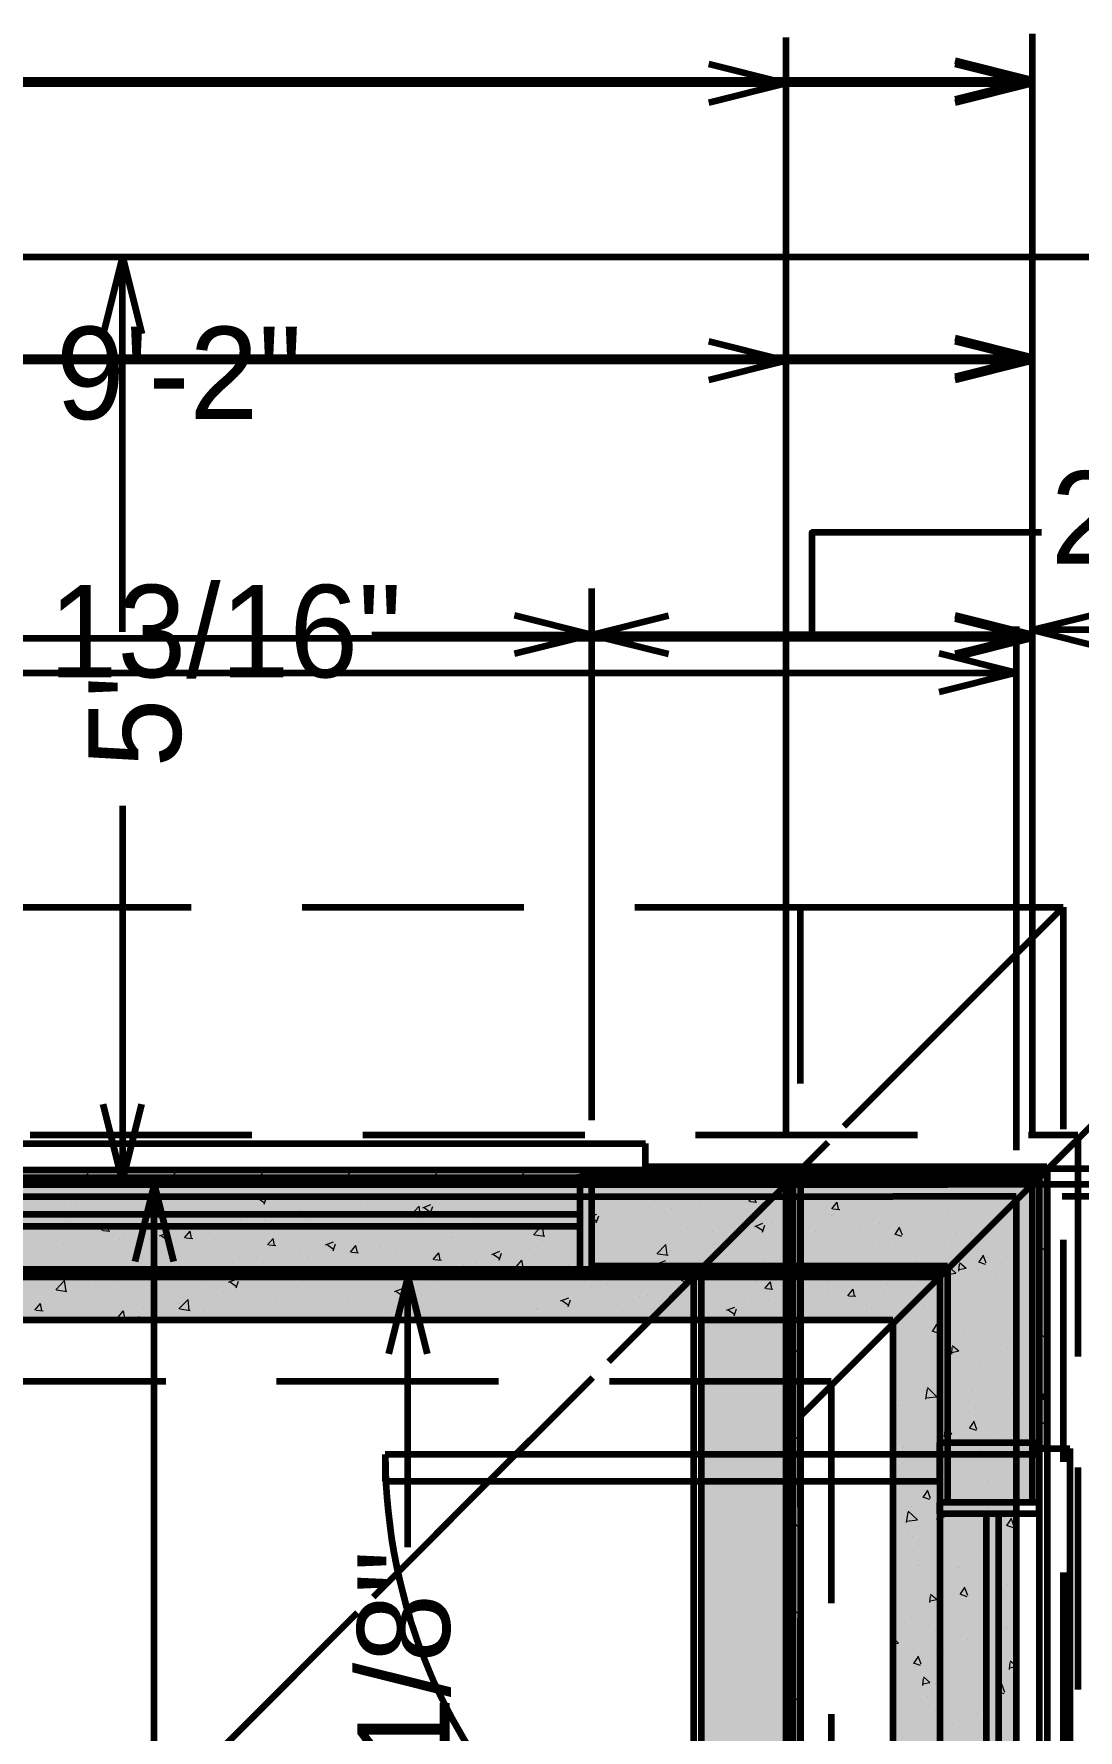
# Model space of a CAD drawing. Header units: inches. Extents: x -355 to 955, y -237 to 947.
# Drawn here: x 590.2 to 658, y 359.6 to 469.7 of the extents above; entities that cross this region are included whole.
import ezdxf

# ---------------------------------------------------------------- set-up
doc = ezdxf.new("R2010")
doc.units = ezdxf.units.IN
doc.header["$LTSCALE"] = 96
doc.header["$MEASUREMENT"] = 0
doc.linetypes.add('Dash', pattern=[0.225, 0.15, -0.075])
for name, color, linetype, lineweight, true_color in [('Casings_ Exterior-1', 7, 'Continuous', 158, 0x000000), ('Casings_ Exterior-2', 7, 'Continuous', 158, 0x000000), ('Dimensions-0', 7, 'Continuous', 158, 0x000080), ('Dimensions-1', 7, 'Continuous', 158, 0x000080), ('Dimensions-2', 7, 'Continuous', 158, 0x000080), ('Dimensions-3', 7, 'Continuous', 158, 0x000080), ('Doors-1', 7, 'Continuous', 158, 0x4b4b4b), ('Footings-0', 7, 'Dash', 211, 0x000000), ('Roof Planes-2', 7, 'Dash', 211, 0x6fa455), ('Roof Planes-3', 7, 'Dash', 211, 0x6fa455), ('Slabs-1', 7, 'Continuous', 211, 0x000000), ('Terrain Perimeter-1', 7, 'Continuous', 211, 0x004000), ('Walls_  Foundation-0', 7, 'Continuous', 211, 0x000000), ('Walls_  Normal-1', 7, 'Continuous', 211, 0x000000), ('Walls_  Normal-2', 7, 'Continuous', 211, 0x000000), ('Walls_  Normal-3', 7, 'Continuous', 211, 0x000000), ('Windows-1', 7, 'Continuous', 158, 0x4b4b4b), ('Windows-2', 7, 'Continuous', 158, 0x4b4b4b)]:
    doc.layers.add(name, color=color, linetype=linetype, lineweight=lineweight, true_color=true_color)

msp = doc.modelspace()

# ---------------------------------------------------------------- linework, layer by layer
at = {"layer": 'Casings_ Exterior-1', "transparency": 33554687}
for p in [(551.07, 397.66), (629.89, 395.66)]:
    msp.add_line(p, (629.89, 397.66), dxfattribs=at)
at = {"layer": 'Casings_ Exterior-2', "transparency": 33554687}
for p, q in [((655.44, 377.86), (657.44, 377.86)), ((657.44, 377.86), (657.44, 338.86))]:
    msp.add_line(p, q, dxfattribs=at)
at = {"layer": 'Dimensions-0', "transparency": 33554687}
for p, q in [((653.95, 431.22), (653.95, 397.22)), ((653.95, 428.22), (648.95, 429.47)), ((653.95, 428.22), (648.95, 426.97))]:
    msp.add_line(p, q, dxfattribs=at)
at = {"layer": 'Dimensions-0', "color": 176, "linetype": 'Continuous', "lineweight": 158, "true_color": 0x000080, "transparency": 33554687}
for p, q in [((361.94, 428.22), (653.95, 428.22)), ((690.95, 394.22), (656.95, 394.22))]:
    msp.add_line(p, q, dxfattribs=at)
at = {"layer": 'Dimensions-1', "transparency": 33554687}
for p, q in [((655, 469.69), (655, 398.22)), ((655, 466.69), (650, 467.94)), ((655, 466.69), (650, 465.44)), ((595.94, 455.22), (594.69, 450.22)), ((595.94, 455.22), (597.19, 450.22)), ((655, 451.69), (655, 398.22)), ((655, 448.69), (650, 449.94)), ((655, 448.69), (650, 447.44)), ((655, 434), (655, 398.22)), ((655, 433.69), (655, 398.22)), ((626.39, 430.69), (621.39, 431.94)), ((626.39, 430.69), (631.39, 431.94)), ((655, 430.69), (650, 431.94)), ((655, 431), (660, 432.25)), ((626.39, 430.69), (621.39, 429.44)), ((626.39, 430.69), (631.39, 429.44)), ((655, 430.69), (650, 429.44)), ((655, 431), (660, 429.75)), ((595.94, 395.22), (594.69, 400.22)), ((595.94, 395.22), (597.19, 400.22))]:
    msp.add_line(p, q, dxfattribs=at)
at = {"layer": 'Dimensions-1', "color": 176, "linetype": 'Continuous', "lineweight": 158, "true_color": 0x000080, "transparency": 33554687}
for p, q in [((362.99, 466.69), (655, 466.69)), ((595.94, 430.87), (595.94, 455.22)), ((520.36, 448.69), (655, 448.69)), ((626.39, 433.69), (626.39, 399.17)), ((612.13, 430.69), (626.39, 430.69)), ((655, 430.69), (626.39, 430.69)), ((797.01, 431), (655, 431)), ((595.94, 419.57), (595.94, 395.22))]:
    msp.add_line(p, q, dxfattribs=at)
msp.add_lwpolyline([(655.61, 437.33), (640.7, 437.33), (640.7, 430.69)], dxfattribs=at)
at = {"layer": 'Dimensions-2', "transparency": 33554687}
for p, q in [((655, 469.47), (655, 398)), ((655, 466.47), (650, 467.72)), ((655, 466.47), (650, 465.22)), ((655, 451.47), (655, 398)), ((655, 451.47), (655, 398)), ((655, 448.47), (650, 449.72)), ((655, 448.47), (650, 449.72)), ((655, 448.47), (650, 447.22)), ((655, 448.47), (650, 447.22)), ((655, 433.47), (655, 398)), ((655, 430.47), (650, 431.72)), ((655, 430.47), (650, 429.22)), ((614.47, 389), (613.22, 384)), ((614.47, 389), (615.72, 384))]:
    msp.add_line(p, q, dxfattribs=at)
at = {"layer": 'Dimensions-2', "color": 176, "linetype": 'Continuous', "lineweight": 158, "true_color": 0x000080, "transparency": 33554687}
for p, q in [((410.99, 466.47), (655, 466.47)), ((410.99, 448.47), (655, 448.47)), ((610.87, 448.47), (655, 448.47)), ((513.75, 430.47), (655, 430.47)), ((614.47, 371.46), (614.47, 389))]:
    msp.add_line(p, q, dxfattribs=at)
at = {"layer": 'Dimensions-3', "transparency": 33554687}
for p, q in [((639, 469.47), (639, 398)), ((639, 466.47), (634, 467.72)), ((639, 466.47), (634, 465.22)), ((639, 451.47), (639, 398)), ((639, 448.47), (634, 449.72)), ((639, 448.47), (634, 447.22)), ((598, 395), (596.75, 390)), ((598, 395), (599.25, 390))]:
    msp.add_line(p, q, dxfattribs=at)
at = {"layer": 'Dimensions-3', "color": 176, "linetype": 'Continuous', "lineweight": 158, "true_color": 0x000080, "transparency": 33554687}
for p, q in [((424.48, 466.47), (639, 466.47)), ((586.93, 448.47), (639, 448.47)), ((598, 325.62), (598, 395)), ((677.47, 395), (642, 395)), ((695.47, 395), (642, 395)), ((713.47, 395), (642, 395))]:
    msp.add_line(p, q, dxfattribs=at)
at = {"layer": 'Doors-1', "transparency": 33554687}
for p, q in [((649, 377.47), (649, 378.22)), ((655.44, 378.22), (649, 378.22)), ((655.44, 377.47), (655.44, 378.22)), ((649, 377.47), (613, 377.47)), ((613, 377.47), (613, 375.72)), ((655.44, 377.47), (649, 377.47)), ((649, 375.72), (649, 377.47)), ((655.44, 377.47), (655.44, 341.47)), ((649, 375.72), (613, 375.72))]:
    msp.add_line(p, q, dxfattribs=at)
msp.add_arc((649, 377.47), 36, 180, 270, dxfattribs=at)
at = {"layer": 'Footings-0', "transparency": 33554687}
for p, q in [((49.95, 398.22), (657.95, 398.22)), ((657.95, 398.22), (657.95, 30.22)), ((65.95, 382.22), (641.95, 382.22)), ((641.95, 382.22), (641.95, 46.22))]:
    msp.add_line(p, q, dxfattribs=at)
at = {"layer": 'Roof Planes-2', "transparency": 33554687}
for points in [[(673, 17), (639.95, 50.05), (639.95, 379.95), (673, 413)], [(673, 413), (639.95, 379.95), (639.95, 413)]]:
    msp.add_lwpolyline(points, close=True, dxfattribs=at)
at = {"layer": 'Roof Planes-3', "transparency": 33554687}
for points in [[(657, 413), (459.5, 215.5), (262, 413)], [(657, 17), (459.5, 214.5), (459.5, 215.5), (657, 413)]]:
    msp.add_lwpolyline(points, close=True, dxfattribs=at)
at = {"layer": 'Slabs-1', "transparency": 33554687}
msp.add_lwpolyline([(955.05, 396.04), (955.05, 35.04), (656, 35.04), (656, 396.04)], close=True, dxfattribs=at)
at = {"layer": 'Terrain Perimeter-1', "transparency": 33554687}
msp.add_lwpolyline([(955, 455.22), (955, -24.78), (-245, -24.78), (-245, 455.22)], close=True, dxfattribs=at)
at = {"layer": 'Walls_  Foundation-0', "color": 18, "linetype": 'Continuous', "lineweight": 211, "true_color": 0x000000, "transparency": 33554687}
for p, q in [((61.95, 394.22), (645.95, 394.22)), ((653.95, 394.22), (645.95, 394.22)), ((653.95, 394.22), (653.95, 34.22)), ((61.95, 386.22), (645.95, 386.22)), ((645.95, 386.22), (645.95, 42.22))]:
    msp.add_line(p, q, dxfattribs=at)
at = {"layer": 'Walls_  Foundation-0', "color": 252, "lineweight": 9, "true_color": 0x969696, "transparency": 33554687}
for p, q in [((596.07, 394.21), (596.07, 394.21)), ((604.65, 394.08), (605, 394.22)), ((606.7, 394.22), (607.35, 394.12)), ((607.29, 394.12), (607.28, 394.22)), ((636.6, 393.89), (636.88, 394.22)), ((637.05, 393.85), (636.98, 394.22)), ((592.18, 393.65), (592.18, 393.65)), ((592.97, 393.73), (592.97, 393.73)), ((595.17, 393.22), (595.17, 393.22)), ((598.47, 393.96), (598.47, 393.96)), ((604.63, 394.07), (604.63, 394.07)), ((604.77, 394.08), (605.15, 393.83)), ((605.15, 393.71), (605.3, 394.17)), ((607.52, 393.29), (607.52, 393.29)), ((609.42, 393.76), (609.42, 393.76)), ((609.91, 393.26), (609.91, 393.26)), ((611.37, 393.82), (611.37, 393.82)), ((612.29, 393.27), (612.29, 393.27)), ((614.63, 392.98), (615.21, 393.59)), ((614.65, 393.89), (614.65, 393.89)), ((615.29, 392.88), (615.21, 393.59)), ((615.43, 393.48), (615.96, 393.69)), ((615.55, 393.48), (615.92, 393.23)), ((615.92, 393.11), (616.08, 393.56)), ((616.2, 393.34), (616.2, 393.34)), ((616.52, 394.13), (616.52, 394.13)), ((616.59, 393.12), (616.59, 393.12)), ((621.75, 394.12), (621.75, 394.12)), ((624.74, 393.89), (624.74, 393.89)), ((626.05, 393.97), (626.05, 393.97)), ((626.6, 393.37), (626.6, 393.37)), ((630.5, 393.93), (630.5, 393.93)), ((631.58, 393.42), (631.58, 393.42)), ((633.46, 393.66), (633.46, 393.66)), ((635.69, 393.69), (635.69, 393.69)), ((636.3, 394.04), (636.3, 394.04)), ((636.68, 393.89), (637.13, 393.85)), ((641.98, 393.42), (642.34, 393.85)), ((642.06, 393.42), (642.51, 393.38)), ((642.43, 393.38), (642.34, 393.85)), ((642.47, 393.28), (642.47, 393.28)), ((645.8, 393.54), (645.8, 393.54)), ((647.07, 393.83), (647.07, 393.83)), ((647.07, 393.21), (647.07, 393.21)), ((649.57, 393.11), (649.57, 393.11)), ((592.52, 392.62), (592.52, 392.62)), ((594.6, 392.01), (594.96, 392.44)), ((594.68, 392.01), (595.13, 391.97)), ((595.05, 391.97), (594.96, 392.44)), ((599.3, 392.2), (599.3, 392.2)), ((599.84, 392.25), (599.84, 392.25)), ((600.45, 392.02), (600.45, 392.02)), ((602.84, 392.42), (602.84, 392.42)), ((603.62, 392.73), (603.62, 392.73)), ((605.19, 392.64), (605.19, 392.64)), ((607.07, 392.89), (607.07, 392.89)), ((607.13, 392.27), (607.13, 392.27)), ((607.84, 392.75), (607.84, 392.75)), ((614.68, 392.98), (615.35, 392.88)), ((618.79, 392.55), (618.79, 392.55)), ((618.96, 392.36), (618.96, 392.36)), ((622.13, 392.17), (622.13, 392.17)), ((622.63, 391.74), (623.21, 392.35)), ((622.82, 392.89), (622.82, 392.89)), ((623.3, 391.64), (623.21, 392.35)), ((624, 392.42), (624, 392.42)), ((625.57, 392.14), (625.57, 392.14)), ((626.21, 392.88), (626.73, 393.08)), ((626.33, 392.88), (626.7, 392.63)), ((626.7, 392.51), (626.86, 392.96)), ((626.85, 392.79), (626.85, 392.79)), ((632.64, 392.19), (632.64, 392.19)), ((634.11, 392.68), (634.11, 392.68)), ((636.99, 392.28), (637.51, 392.48)), ((637.11, 392.28), (637.48, 392.03)), ((637.48, 391.91), (637.63, 392.36)), ((638.05, 392.44), (638.05, 392.44)), ((641.94, 393.01), (641.94, 393.01)), ((642.1, 393.04), (642.1, 393.04)), ((643.78, 392.32), (643.78, 392.32)), ((645.06, 392.48), (645.06, 392.48)), ((646.12, 391.8), (646.37, 392.17)), ((646.57, 391.7), (646.37, 392.23)), ((652.06, 393.02), (652.06, 393.02)), ((652.61, 392.73), (652.61, 392.73)), ((652.87, 392.85), (652.87, 392.85)), ((590.94, 391.61), (590.94, 391.61)), ((592.09, 391.15), (592.09, 391.15)), ((593.38, 391.57), (593.38, 391.57)), ((595.74, 391.4), (595.74, 391.4)), ((595.98, 391.72), (595.98, 391.72)), ((597.61, 391.64), (597.61, 391.64)), ((597.67, 391.42), (597.67, 391.42)), ((598.35, 391.67), (598.88, 391.87)), ((598.47, 391.67), (598.84, 391.41)), ((598.84, 391.3), (599, 391.75)), ((599.98, 391.54), (600.34, 391.97)), ((600.06, 391.54), (600.51, 391.5)), ((600.43, 391.5), (600.34, 391.97)), ((601.9, 391.41), (601.9, 391.41)), ((605.36, 391.07), (605.72, 391.5)), ((605.44, 391.07), (605.89, 391.03)), ((605.81, 391.03), (605.72, 391.5)), ((608.67, 390.99), (608.67, 390.99)), ((609.13, 391.07), (609.65, 391.27)), ((609.25, 391.07), (609.62, 390.81)), ((609.62, 390.69), (609.77, 391.15)), ((610.74, 390.6), (611.1, 391.03)), ((611.19, 390.56), (611.1, 391.03)), ((611.28, 391.32), (611.28, 391.32)), ((612.67, 390.93), (612.67, 390.93)), ((614.55, 391.17), (614.55, 391.17)), ((615.07, 391.8), (615.07, 391.8)), ((617.21, 391.54), (617.21, 391.54)), ((617.39, 391.55), (617.39, 391.55)), ((622.69, 391.74), (623.36, 391.64)), ((623.18, 391.34), (623.18, 391.34)), ((628.16, 391.34), (628.16, 391.34)), ((630.41, 391.44), (630.41, 391.44)), ((630.63, 390.5), (631.22, 391.11)), ((631.3, 390.4), (631.22, 391.11)), ((634.26, 391.96), (634.26, 391.96)), ((634.33, 391.08), (634.33, 391.08)), ((634.94, 390.93), (634.94, 390.93)), ((639.06, 391.7), (639.06, 391.7)), ((640.3, 391.4), (640.3, 391.4)), ((640.94, 391.95), (640.94, 391.95)), ((643.48, 391.48), (643.48, 391.48)), ((644.6, 391.25), (644.6, 391.25)), ((645.7, 391.04), (645.7, 391.04)), ((646.06, 391.8), (646.51, 391.65)), ((649.31, 391.01), (649.31, 391.01)), ((650.03, 391.86), (650.03, 391.86)), ((651.07, 391.84), (651.07, 391.84)), ((591, 390.77), (591, 390.77)), ((591.78, 389.85), (591.78, 389.85)), ((600.31, 390.4), (600.31, 390.4)), ((603.53, 390.23), (603.53, 390.23)), ((605.1, 389.93), (605.1, 389.93)), ((607.43, 390.79), (607.43, 390.79)), ((607.94, 390.3), (607.94, 390.3)), ((610.82, 390.6), (611.27, 390.56)), ((611.27, 390.2), (611.27, 390.2)), ((613.72, 390.49), (613.72, 390.49)), ((616.12, 390.13), (616.48, 390.56)), ((616.2, 390.13), (616.65, 390.09)), ((616.57, 390.09), (616.48, 390.56)), ((618.87, 389.86), (618.87, 389.86)), ((619.91, 390.46), (620.43, 390.67)), ((620.03, 390.46), (620.4, 390.21)), ((620.4, 390.09), (620.55, 390.54)), ((621.5, 389.66), (621.86, 390.09)), ((621.95, 389.62), (621.86, 390.09)), ((622.72, 390.39), (622.72, 390.39)), ((624.87, 389.83), (624.87, 389.83)), ((626.51, 390.87), (626.51, 390.87)), ((626.58, 390.33), (626.58, 390.33)), ((629.61, 390.46), (629.61, 390.46)), ((630.68, 389.86), (631.21, 390.06)), ((630.69, 390.5), (631.36, 390.4)), ((630.81, 389.86), (631.18, 389.61)), ((630.85, 390.55), (630.85, 390.55)), ((631.18, 389.49), (631.33, 389.94)), ((631.49, 390.7), (631.49, 390.7)), ((635.14, 390.4), (635.14, 390.4)), ((637.53, 390.13), (637.53, 390.13)), ((637.96, 389.95), (637.96, 389.95)), ((638.64, 389.26), (639.22, 389.87)), ((639.31, 389.16), (639.22, 389.87)), ((641.85, 390.51), (641.85, 390.51)), ((647.51, 390), (647.51, 390)), ((649.43, 389.81), (650.04, 389.23)), ((650.24, 389.37), (650.28, 389.82)), ((650.28, 389.93), (650.71, 389.57)), ((651.5, 389.97), (651.95, 389.82)), ((651.56, 389.97), (651.81, 390.35)), ((652.01, 389.88), (651.81, 390.4)), ((652.07, 390.26), (652.07, 390.26)), ((652.99, 389.89), (652.99, 389.89)), ((591.61, 388.16), (592.19, 388.77)), ((592.05, 389.25), (592.58, 389.45)), ((592.17, 389.25), (592.54, 389)), ((592.28, 388.05), (592.19, 388.77)), ((592.54, 388.88), (592.69, 389.33)), ((594.37, 389.06), (594.37, 389.06)), ((594.81, 388.79), (594.81, 388.79)), ((595.89, 389.22), (595.89, 389.22)), ((598.48, 389.06), (598.48, 389.06)), ((599.74, 389.75), (599.74, 389.75)), ((602.83, 388.65), (603.35, 388.85)), ((603.22, 389.68), (603.22, 389.68)), ((603.32, 388.28), (603.47, 388.73)), ((604.27, 389.64), (604.27, 389.64)), ((609.69, 389.19), (609.69, 389.19)), ((611.19, 388.82), (611.19, 388.82)), ((611.93, 388.85), (611.93, 388.85)), ((614.98, 389.3), (614.98, 389.3)), ((618.05, 389.79), (618.05, 389.79)), ((620.15, 389.21), (620.15, 389.21)), ((620.64, 388.99), (620.64, 388.99)), ((621.39, 389.7), (621.39, 389.7)), ((621.58, 389.66), (622.03, 389.62)), ((622.03, 389.46), (622.03, 389.46)), ((625.68, 389.55), (625.68, 389.55)), ((626.88, 389.19), (627.24, 389.62)), ((626.96, 389.19), (627.41, 389.15)), ((627.33, 389.15), (627.24, 389.62)), ((630.31, 388.94), (630.31, 388.94)), ((632.26, 388.72), (632.62, 389.15)), ((632.34, 388.72), (632.79, 388.68)), ((632.71, 388.68), (632.62, 389.15)), ((634.17, 389.47), (634.17, 389.47)), ((635.95, 389.13), (635.95, 389.13)), ((637.09, 388.74), (637.09, 388.74)), ((638.7, 389.26), (639.36, 389.16)), ((638.97, 388.99), (638.97, 388.99)), ((641.46, 389.26), (641.99, 389.46)), ((641.59, 389.26), (641.96, 389.01)), ((641.81, 389.36), (641.81, 389.36)), ((641.96, 388.89), (642.11, 389.34)), ((644.31, 389.72), (644.31, 389.72)), ((647.6, 389.35), (647.6, 389.35)), ((647.7, 389.1), (647.7, 389.1)), ((649.33, 389.07), (649.43, 389.74)), ((649.33, 389.14), (650.04, 389.23)), ((650.04, 389.74), (650.04, 389.74)), ((650.1, 389.26), (650.1, 389.26)), ((650.24, 389.48), (650.71, 389.57)), ((652.59, 389.17), (652.59, 389.17)), ((591.67, 388.16), (592.33, 388.05)), ((592, 388.66), (592, 388.66)), ((592.79, 388.05), (592.79, 388.05)), ((593.76, 388.44), (593.76, 388.44)), ((595.64, 388.69), (595.64, 388.69)), ((601.15, 388.65), (601.15, 388.65)), ((602.47, 388), (602.47, 388)), ((602.95, 388.65), (603.32, 388.39)), ((603.44, 387.73), (603.44, 387.73)), ((603.74, 387.85), (603.74, 387.85)), ((606.76, 387.85), (606.76, 387.85)), ((607.33, 388.29), (607.33, 388.29)), ((610.7, 387.97), (610.7, 387.97)), ((612.58, 388.22), (612.58, 388.22)), ((613.61, 388.05), (614.13, 388.25)), ((613.73, 388.05), (614.1, 387.79)), ((614.1, 387.67), (614.25, 388.13)), ((615.42, 388.59), (615.42, 388.59)), ((616.22, 388.7), (616.22, 388.7)), ((619.06, 387.99), (619.06, 387.99)), ((622.63, 387.9), (622.63, 387.9)), ((624.38, 387.44), (624.91, 387.65)), ((626.42, 388.38), (626.42, 388.38)), ((627.42, 388.58), (627.42, 388.58)), ((629.51, 387.75), (629.51, 387.75)), ((630.01, 387.78), (630.01, 387.78)), ((632.28, 387.77), (632.28, 387.77)), ((632.35, 388.12), (632.35, 388.12)), ((637.64, 388.25), (638, 388.68)), ((637.72, 388.25), (638.17, 388.21)), ((638.09, 388.21), (638, 388.68)), ((641.73, 388.62), (641.73, 388.62)), ((641.76, 388.01), (641.76, 388.01)), ((643.02, 387.77), (643.38, 388.21)), ((643.1, 387.77), (643.55, 387.74)), ((643.47, 387.74), (643.38, 388.21)), ((645.32, 387.92), (645.32, 387.92)), ((645.61, 388.54), (645.61, 388.54)), ((647.26, 388.31), (647.26, 388.31)), ((648.52, 388.42), (648.52, 388.42)), ((651.68, 387.95), (651.68, 387.95)), ((590.26, 386.84), (590.62, 387.27)), ((590.34, 386.84), (590.79, 386.8)), ((590.71, 386.8), (590.62, 387.27)), ((593.01, 387.15), (593.01, 387.15)), ((595.64, 386.37), (596, 386.8)), ((595.8, 386.72), (595.8, 386.72)), ((596.09, 386.33), (596, 386.8)), ((597.3, 387), (597.3, 387)), ((599.61, 386.92), (600.2, 387.53)), ((599.65, 387.25), (599.65, 387.25)), ((599.67, 386.92), (600.34, 386.81)), ((600.28, 386.81), (600.2, 387.53)), ((601.24, 386.73), (601.24, 386.73)), ((602.16, 386.84), (602.16, 386.84)), ((603.12, 386.97), (603.12, 386.97)), ((605.96, 387.35), (605.96, 387.35)), ((610.52, 387.44), (610.52, 387.44)), ((613.11, 386.64), (613.11, 386.64)), ((614.88, 386.81), (614.88, 386.81)), ((618.78, 387.37), (618.78, 387.37)), ((622.82, 386.92), (622.82, 386.92)), ((622.9, 386.88), (622.9, 386.88)), ((624.5, 387.44), (624.88, 387.19)), ((624.88, 387.07), (625.03, 387.52)), ((627.64, 387.5), (627.64, 387.5)), ((628.43, 386.78), (628.43, 386.78)), ((634.08, 386.97), (634.08, 386.97)), ((635.16, 386.84), (635.69, 387.04)), ((635.28, 386.84), (635.66, 386.59)), ((635.66, 386.47), (635.81, 386.92)), ((636.79, 387.37), (636.79, 387.37)), ((637.86, 387.45), (637.86, 387.45)), ((639.38, 386.58), (639.38, 386.58)), ((639.94, 386.98), (639.94, 386.98)), ((644.23, 386.82), (644.23, 386.82)), ((644.57, 387.03), (644.57, 387.03)), ((647.94, 387.22), (647.94, 387.22)), ((650.65, 387.12), (650.65, 387.12)), ((593.62, 386.3), (593.62, 386.3)), ((595.72, 386.37), (596.17, 386.33)), ((596.53, 386.23), (597.05, 386.43)), ((596.64, 386.23), (596.66, 386.22)), ((597.14, 386.22), (597.17, 386.31)), ((601.29, 386.22), (601.38, 386.33)), ((601.4, 386.22), (601.38, 386.33)), ((608.14, 386.22), (608.2, 386.28)), ((608.21, 386.22), (608.2, 386.28)), ((611.1, 386.33), (611.1, 386.33)), ((618.18, 386.26), (618.18, 386.26)), ((619.89, 386.23), (619.89, 386.23)), ((620.06, 386.5), (620.06, 386.5)), ((630.22, 386.44), (630.22, 386.44)), ((639.84, 386.41), (639.84, 386.41)), ((645.94, 386.24), (645.95, 386.24)), ((648.08, 385.56), (648.08, 385.56)), ((648.48, 385.5), (648.93, 385.34)), ((648.54, 385.5), (648.79, 385.87)), ((648.99, 385.4), (648.79, 385.93)), ((649.89, 385.45), (649.89, 385.45)), ((650.57, 385.47), (650.57, 385.47)), ((648.32, 384.38), (648.32, 384.38)), ((649.77, 383.99), (649.81, 384.44)), ((649.81, 384.55), (650.24, 384.19)), ((650.9, 385.24), (650.9, 385.24)), ((653.07, 385.38), (653.07, 385.38)), ((653.41, 384.32), (653.41, 384.32)), ((653.61, 385.15), (653.61, 385.15)), ((649.77, 384.1), (650.24, 384.19)), ((651.66, 383.48), (651.66, 383.48)), ((653.86, 383.27), (653.86, 383.27)), ((653.92, 383.67), (653.95, 383.66)), ((649.86, 382.47), (649.86, 382.47)), ((651.27, 382.4), (651.27, 382.4)), ((645.98, 381.61), (645.98, 381.61)), ((646.14, 381.76), (646.14, 381.76)), ((648.09, 381.07), (648.19, 381.74)), ((648.09, 381.14), (648.8, 381.22)), ((648.1, 381.64), (648.1, 381.64)), ((648.19, 381.81), (648.8, 381.22)), ((648.64, 381.67), (648.64, 381.67)), ((651.14, 381.58), (651.14, 381.58)), ((653.63, 381.49), (653.63, 381.49)), ((645.97, 380.93), (645.95, 380.98)), ((646.3, 380.63), (646.3, 380.63)), ((646.47, 380.65), (646.47, 380.65)), ((650.86, 380.89), (650.86, 380.89)), ((650.89, 380.28), (650.89, 380.28)), ((646.23, 379.74), (646.23, 379.74)), ((647.31, 379.05), (647.31, 379.05)), ((648.11, 378.85), (648.11, 378.85)), ((648.94, 379.64), (648.94, 379.64)), ((649.3, 378.61), (649.34, 379.06)), ((649.3, 378.72), (649.77, 378.81)), ((649.34, 379.17), (649.77, 378.81)), ((650.9, 379.19), (651.35, 379.04)), ((650.95, 379.19), (651.21, 379.57)), ((651.41, 379.1), (651.21, 379.63)), ((646.67, 377.91), (646.67, 377.91)), ((649.17, 377.82), (649.17, 377.82)), ((649.19, 377.76), (649.19, 377.76)), ((651.67, 377.72), (651.67, 377.72)), ((652.53, 378.49), (652.53, 378.49)), ((646.6, 376.9), (646.6, 376.9)), ((651.9, 377.67), (651.9, 377.67)), ((646.31, 376.36), (646.31, 376.36)), ((650.74, 375.99), (650.74, 375.99)), ((652.14, 375.79), (652.14, 375.79)), ((647.88, 374.72), (648.33, 374.57)), ((647.93, 374.72), (648.19, 375.09)), ((648.39, 374.62), (648.19, 375.15)), ((649.56, 374.92), (649.56, 374.92)), ((652.21, 374.95), (652.21, 374.95)), ((646.84, 373.06), (646.95, 373.73)), ((646.95, 373.8), (647.56, 373.22)), ((647.15, 374.12), (647.15, 374.12)), ((648.83, 373.23), (648.87, 373.68)), ((648.83, 373.34), (649.3, 373.43)), ((648.87, 373.79), (649.3, 373.43)), ((649.65, 374.03), (649.65, 374.03)), ((650.45, 374.11), (650.45, 374.11)), ((652.15, 373.94), (652.15, 373.94)), ((653.21, 373.37), (653.21, 373.37)), ((653.83, 372.8), (653.63, 373.33)), ((646.84, 373.13), (647.56, 373.22)), ((646.89, 372.27), (646.89, 372.27)), ((648.65, 373.1), (648.65, 373.1)), ((652.52, 372.95), (652.52, 372.95)), ((653.31, 372.89), (653.77, 372.74)), ((653.37, 372.89), (653.63, 373.27)), ((647.23, 372.16), (647.23, 372.16)), ((647.32, 371.19), (647.32, 371.19)), ((649.66, 371.52), (649.66, 371.52)), ((647.47, 370.28), (647.47, 370.28)), ((647.71, 370.23), (647.71, 370.23)), ((650.18, 370.19), (650.18, 370.19)), ((650.21, 370.13), (650.21, 370.13)), ((651.74, 370.83), (651.74, 370.83)), ((652.71, 370.04), (652.71, 370.04)), ((646.1, 369.68), (646.1, 369.68)), ((648.96, 369.4), (648.96, 369.4)), ((653.38, 369.03), (653.38, 369.03)), ((648.36, 367.85), (648.4, 368.3)), ((648.36, 367.96), (648.83, 368.05)), ((648.4, 368.41), (648.83, 368.05)), ((650.29, 368.42), (650.75, 368.26)), ((650.35, 368.42), (650.61, 368.79)), ((650.43, 368.31), (650.43, 368.31)), ((650.81, 368.32), (650.61, 368.85)), ((653.14, 368.21), (653.14, 368.21)), ((647.16, 366.9), (647.16, 366.9)), ((647.85, 367.44), (647.85, 367.44)), ((648.24, 366.37), (648.24, 366.37)), ((650.74, 366.28), (650.74, 366.28)), ((651.59, 366.53), (651.59, 366.53)), ((652.8, 366.59), (652.8, 366.59)), ((653.24, 366.19), (653.24, 366.19)), ((653.39, 366.33), (653.39, 366.33)), ((645.95, 365.57), (646.32, 365.21)), ((645.95, 365.17), (646.32, 365.21)), ((649.24, 364.74), (649.24, 364.74)), ((650.8, 365.47), (650.8, 365.47)), ((651, 365.58), (651, 365.58)), ((647.27, 363.94), (647.73, 363.79)), ((647.33, 363.94), (647.59, 364.31)), ((647.44, 363.73), (647.44, 363.73)), ((647.79, 363.85), (647.59, 364.37)), ((652.01, 363.99), (652.01, 363.99)), ((653.53, 363.51), (653.57, 363.96)), ((653.53, 363.62), (653.95, 363.7)), ((653.57, 364.07), (653.95, 363.76)), ((653.76, 363.49), (653.76, 363.49)), ((646.23, 362.68), (646.23, 362.68)), ((647.89, 362.47), (647.93, 362.92)), ((647.89, 362.58), (648.36, 362.67)), ((647.93, 363.03), (648.36, 362.67)), ((648.47, 362.7), (648.47, 362.7)), ((648.72, 362.58), (648.72, 362.58)), ((651.22, 362.49), (651.22, 362.49)), ((652.77, 362.11), (653.02, 362.49)), ((653.23, 362.02), (653.02, 362.55)), ((653.72, 362.4), (653.72, 362.4)), ((648.17, 361.73), (648.17, 361.73)), ((648.45, 362.15), (648.45, 362.15)), ((652.59, 361.37), (652.59, 361.37)), ((652.71, 362.11), (653.16, 361.96)), ((648.72, 360.83), (648.72, 360.83)), ((651.43, 360.73), (651.43, 360.73)), ((646.13, 359.96), (646.13, 359.96)), ((649.81, 359.94), (649.81, 359.94))]:
    msp.add_line(p, q, dxfattribs=at)
at = {"layer": 'Walls_  Foundation-0', "color": 7, "true_color": 0xffffff, "transparency": 33554687}
for points in [[(61.95, 394.22), (645.95, 394.22), (61.95, 386.22), (645.95, 386.22)], [(653.95, 394.22), (653.95, 34.22), (645.95, 394.22), (645.95, 34.22)]]:
    msp.add_solid(points, dxfattribs=at)
at = {"layer": 'Walls_  Normal-1', "color": 18, "linetype": 'Continuous', "lineweight": 211, "true_color": 0x000000, "transparency": 33554687}
for p, q in [((626.39, 395.66), (626.39, 389.22)), ((626.39, 395.66), (655.44, 395.66)), ((629.89, 396.17), (629.89, 395.66)), ((629.89, 396.17), (655.95, 396.17)), ((629.89, 395.67), (655.45, 395.67)), ((655.44, 395.66), (655.44, 378.22)), ((655.45, 395.67), (655.45, 381.22)), ((655.95, 396.17), (655.95, 381.22)), ((626.39, 395.22), (626.39, 389.72)), ((626.39, 395.22), (649.5, 395.22)), ((655, 395.22), (649.5, 395.22)), ((655, 395.22), (655, 378.22)), ((626.39, 389.72), (649.5, 389.72)), ((626.39, 389.22), (649, 389.22)), ((649, 389.22), (649, 378.22)), ((649.5, 389.72), (649.5, 378.22)), ((655.95, 381.22), (655.44, 381.22)), ((655.44, 378.22), (649, 378.22)), ((655, 378.22), (649.5, 378.22))]:
    msp.add_line(p, q, dxfattribs=at)
at = {"layer": 'Walls_  Normal-1', "color": 6, "lineweight": 9, "true_color": 0xff00ff, "transparency": 33554687}
for p, q in [((633.25, 395.67), (633.75, 396.17)), ((638.91, 395.67), (639.41, 396.17)), ((644.57, 395.67), (645.07, 396.17)), ((650.23, 395.67), (650.73, 396.17)), ((655.45, 391.07), (655.95, 390.57)), ((655.45, 385.41), (655.95, 384.91))]:
    msp.add_line(p, q, dxfattribs=at)
at = {"layer": 'Walls_  Normal-1', "color": 7, "lineweight": 211, "true_color": 0xffffff, "transparency": 33554687}
msp.add_solid([(629.89, 396.17), (655.95, 396.17), (629.89, 395.67), (655.45, 395.67)], dxfattribs=at)
at = {"layer": 'Walls_  Normal-1', "color": 7, "true_color": 0xffffff, "transparency": 33554687}
msp.add_solid([(655.95, 396.17), (655.95, 381.22), (655.45, 395.67), (655.45, 381.22)], dxfattribs=at)
at = {"layer": 'Walls_  Normal-1', "color": 253, "lineweight": 211, "true_color": 0x899bb6, "transparency": 33554687}
for points in [[(626.39, 395.22), (649.5, 395.22), (626.39, 389.72), (649.5, 389.72)], [(655, 395.22), (655, 378.22), (649.5, 395.22), (649.5, 378.22)]]:
    msp.add_solid(points, dxfattribs=at)
at = {"layer": 'Walls_  Normal-2', "color": 18, "linetype": 'Continuous', "lineweight": 211, "true_color": 0x000000, "transparency": 33554687}
for p, q in [((528.96, 395.44), (655.44, 395.44)), ((532.46, 395.95), (655.95, 395.95)), ((532.46, 395.45), (655.45, 395.45)), ((655.44, 395.44), (655.44, 374.36)), ((655.45, 395.45), (655.45, 377.86)), ((655.95, 395.95), (655.95, 377.86)), ((528.96, 395), (649.5, 395)), ((655, 395), (649.5, 395)), ((655, 395), (655, 374.36)), ((544.99, 389.5), (649.5, 389.5)), ((545.49, 389), (649, 389)), ((649, 389), (649, 374.36)), ((649.5, 389.5), (649.5, 374.36)), ((655.95, 377.86), (655.44, 377.86)), ((655.44, 374.36), (649, 374.36)), ((655, 374.36), (649.5, 374.36))]:
    msp.add_line(p, q, dxfattribs=at)
at = {"layer": 'Walls_  Normal-2', "color": 6, "lineweight": 9, "true_color": 0xff00ff, "transparency": 33554687}
for p, q in [((593.44, 395.45), (593.94, 395.95)), ((599.09, 395.45), (599.59, 395.95)), ((604.75, 395.45), (605.25, 395.95)), ((610.41, 395.45), (610.91, 395.95)), ((616.06, 395.45), (616.56, 395.95)), ((621.72, 395.45), (622.22, 395.95)), ((627.38, 395.45), (627.88, 395.95)), ((633.04, 395.45), (633.54, 395.95)), ((638.69, 395.45), (639.19, 395.95)), ((644.35, 395.45), (644.85, 395.95)), ((650.01, 395.45), (650.51, 395.95)), ((655.45, 391.07), (655.95, 390.57)), ((655.45, 385.41), (655.95, 384.91)), ((655.45, 379.76), (655.95, 379.26))]:
    msp.add_line(p, q, dxfattribs=at)
at = {"layer": 'Walls_  Normal-2', "color": 7, "lineweight": 211, "true_color": 0xffffff, "transparency": 33554687}
msp.add_solid([(532.46, 395.95), (655.95, 395.95), (532.46, 395.45), (655.45, 395.45)], dxfattribs=at)
at = {"layer": 'Walls_  Normal-2', "color": 7, "true_color": 0xffffff, "transparency": 33554687}
msp.add_solid([(655.95, 395.95), (655.95, 377.86), (655.45, 395.45), (655.45, 377.86)], dxfattribs=at)
at = {"layer": 'Walls_  Normal-2', "color": 253, "lineweight": 211, "true_color": 0x899bb6, "transparency": 33554687}
for points in [[(528.96, 395), (649.5, 395), (528.96, 389.5), (649.5, 389.5)], [(655, 395), (655, 374.36), (649.5, 395), (649.5, 374.36)]]:
    msp.add_solid(points, dxfattribs=at)
at = {"layer": 'Walls_  Normal-3', "color": 18, "linetype": 'Continuous', "lineweight": 211, "true_color": 0x000000, "transparency": 33554687}
for p, q in [((468.5, 395.44), (639.44, 395.44)), ((472, 395.95), (639.95, 395.95)), ((472, 395.45), (639.45, 395.45)), ((639.44, 395.44), (639.44, 315.33)), ((639.45, 395.45), (639.45, 318.83)), ((639.95, 395.95), (639.95, 318.83)), ((468.5, 395), (633.5, 395)), ((639, 395), (633.5, 395)), ((639, 395), (639, 315.33)), ((498.13, 389.5), (633.5, 389.5)), ((498.63, 389), (633, 389)), ((633, 389), (633, 315.33)), ((633.5, 389.5), (633.5, 315.33))]:
    msp.add_line(p, q, dxfattribs=at)
at = {"layer": 'Walls_  Normal-3', "color": 6, "lineweight": 9, "true_color": 0xff00ff, "transparency": 33554687}
for p, q in [((593.44, 395.45), (593.94, 395.95)), ((599.09, 395.45), (599.59, 395.95)), ((604.75, 395.45), (605.25, 395.95)), ((610.41, 395.45), (610.91, 395.95)), ((616.06, 395.45), (616.56, 395.95)), ((621.72, 395.45), (622.22, 395.95)), ((627.38, 395.45), (627.88, 395.95)), ((633.04, 395.45), (633.54, 395.95)), ((638.69, 395.45), (639.19, 395.95)), ((639.6, 395.6), (639.95, 395.26)), ((639.45, 390.1), (639.95, 389.6)), ((639.45, 384.44), (639.95, 383.94)), ((639.45, 378.79), (639.95, 378.29)), ((639.45, 373.13), (639.95, 372.63)), ((639.45, 367.47), (639.95, 366.97)), ((639.45, 361.82), (639.95, 361.32))]:
    msp.add_line(p, q, dxfattribs=at)
at = {"layer": 'Walls_  Normal-3', "color": 7, "lineweight": 211, "true_color": 0xffffff, "transparency": 33554687}
msp.add_solid([(472, 395.95), (639.95, 395.95), (472, 395.45), (639.45, 395.45)], dxfattribs=at)
at = {"layer": 'Walls_  Normal-3', "color": 7, "true_color": 0xffffff, "transparency": 33554687}
msp.add_solid([(639.95, 395.95), (639.95, 318.83), (639.45, 395.45), (639.45, 318.83)], dxfattribs=at)
at = {"layer": 'Walls_  Normal-3', "color": 253, "lineweight": 211, "true_color": 0x899bb6, "transparency": 33554687}
for points in [[(468.5, 395), (633.5, 395), (468.5, 389.5), (633.5, 389.5)], [(639, 395), (639, 315.33), (633.5, 395), (633.5, 315.33)]]:
    msp.add_solid(points, dxfattribs=at)
at = {"layer": 'Windows-1', "transparency": 33554687}
for p, q in [((626.39, 395.66), (625.64, 395.66)), ((625.64, 395.66), (625.64, 389.22)), ((626.39, 395.66), (626.39, 389.22)), ((625.64, 393.06), (555.32, 393.06)), ((625.64, 392.26), (555.32, 392.26)), ((554.57, 389.22), (626.39, 389.22)), ((626.39, 389.22), (625.64, 389.22))]:
    msp.add_line(p, q, dxfattribs=at)
at = {"layer": 'Windows-2', "transparency": 33554687}
for p, q in [((649, 374.36), (649, 342.36)), ((649, 373.61), (649, 374.36)), ((655.44, 374.36), (649, 374.36)), ((655.44, 373.61), (649, 373.61)), ((652.04, 343.11), (652.04, 373.61)), ((652.84, 343.11), (652.84, 373.61)), ((655.44, 373.61), (655.44, 374.36))]:
    msp.add_line(p, q, dxfattribs=at)

# ---------------------------------------------------------------- texts
at = {"layer": 'Dimensions-1', "color": 176, "linetype": 'Continuous', "lineweight": 158, "true_color": 0x000080, "transparency": 33554687, "char_height": 6, "attachment_point": 7}
for s, insert, width in [('\\fChief Blueprint|b0|i0|c0|p0;2\'-4 5/8"', (656.2, 435.22), 32.7), ('\\fChief Blueprint|b0|i0|c0|p0;5\'-11 13/16"', (571.34, 427.84), 46.74)]:
    msp.add_mtext(s, dxfattribs=dict(at, insert=insert, width=width))
at = {"layer": 'Dimensions-1', "color": 176, "linetype": 'Continuous', "lineweight": 158, "true_color": 0x000080, "transparency": 33554687, "insert": (599.82, 422.07), "char_height": 6, "width": 6.66, "attachment_point": 7, "rotation": 90}
msp.add_mtext("\\fChief Blueprint|b0|i0|c0|p0;5'", dxfattribs=at)
at = {"layer": 'Dimensions-2', "color": 176, "linetype": 'Continuous', "lineweight": 158, "true_color": 0x000080, "transparency": 33554687, "insert": (591.63, 444.6), "char_height": 6, "width": 18.66, "attachment_point": 7}
msp.add_mtext('\\fChief Blueprint|b0|i0|c0|p0;9\'-2"', dxfattribs=at)
at = {"layer": 'Dimensions-2', "color": 176, "linetype": 'Continuous', "lineweight": 158, "true_color": 0x000080, "transparency": 33554687, "insert": (617.27, 341.9), "char_height": 6, "width": 32.7, "attachment_point": 7, "rotation": 90}
msp.add_mtext('\\fChief Blueprint|b0|i0|c0|p0;5\'-7 1/8"', dxfattribs=at)

doc.saveas('drawing.dxf')
